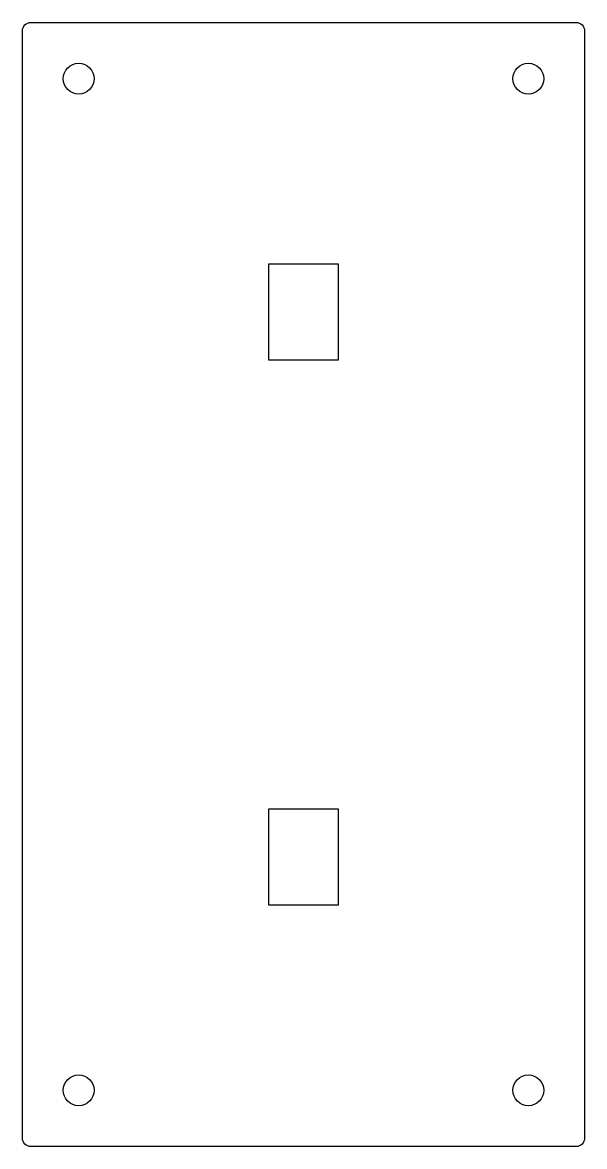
# Model space of a CAD drawing. Header units: millimetres. Extents: x -100 to 100, y -450 to -50.
import ezdxf

# ---------------------------------------------------------------- set-up
doc = ezdxf.new("R2010")
doc.units = ezdxf.units.MM
doc.header["$MEASUREMENT"] = 0

msp = doc.modelspace()

# ---------------------------------------------------------------- linework, layer by layer
msp.add_lwpolyline([(100, -447, -0.414214), (97, -450), (-97, -450, -0.414214), (-100, -447), (-100, -53, -0.414214), (-97, -50), (97, -50, -0.414214), (100, -53)], format="xyb", close=True)
for points in [[(-12.5, -136), (-12.5, -170), (12.5, -170), (12.5, -136)], [(12.5, -330), (-12.5, -330), (-12.5, -364), (12.5, -364)]]:
    msp.add_lwpolyline(points, close=True)
for centre in [(-80, -70), (80, -70), (-80, -430), (80, -430)]:
    msp.add_circle(centre, 5.5)

doc.saveas('drawing.dxf')
